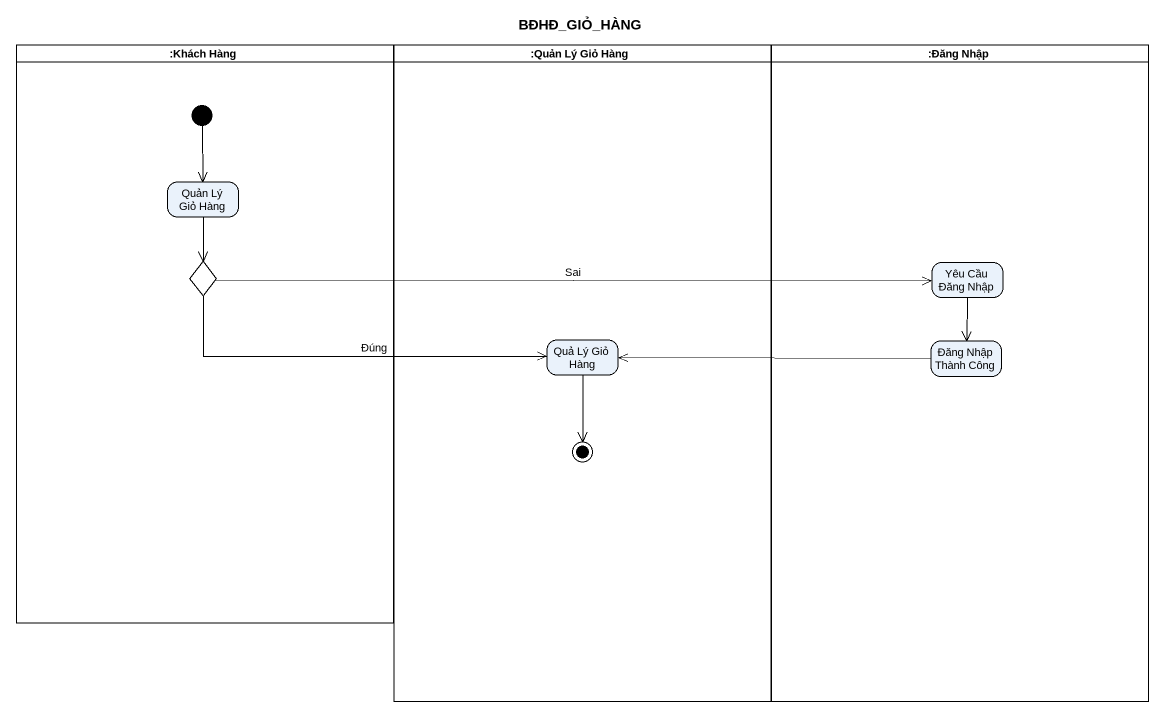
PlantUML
@startuml
title BĐHĐ_GIỎ_HÀNG
hide empty description
state ":Khách Hàng" as Khách_Hàng <<partition>> {
  state "Quản Lý Giỏ Hàng" as Quản_Lý_Giỏ_Hàng_2
  state choice1 <<choice>>
  [*] --> Quản_Lý_Giỏ_Hàng_2
}
state ":Quản Lý Giỏ Hàng" as Quản_Lý_Giỏ_Hàng <<partition>> {
  state "Quả Lý Giỏ Hàng" as Quả_Lý_Giỏ_Hàng
  Quả_Lý_Giỏ_Hàng --> [*]
}
state ":Đăng Nhập" as Đăng_Nhập <<partition>> {
  state "Yêu Cầu Đăng Nhập" as Yêu_Cầu_Đăng_Nhập
  state "Đăng Nhập Thành Công" as Đăng_Nhập_Thành_Công
}
Quản_Lý_Giỏ_Hàng_2 --> choice1
choice1 -right-> Yêu_Cầu_Đăng_Nhập : Sai
choice1 -right-> Quả_Lý_Giỏ_Hàng : Đúng
Yêu_Cầu_Đăng_Nhập --> Đăng_Nhập_Thành_Công
Đăng_Nhập_Thành_Công -left-> Quả_Lý_Giỏ_Hàng
@enduml
